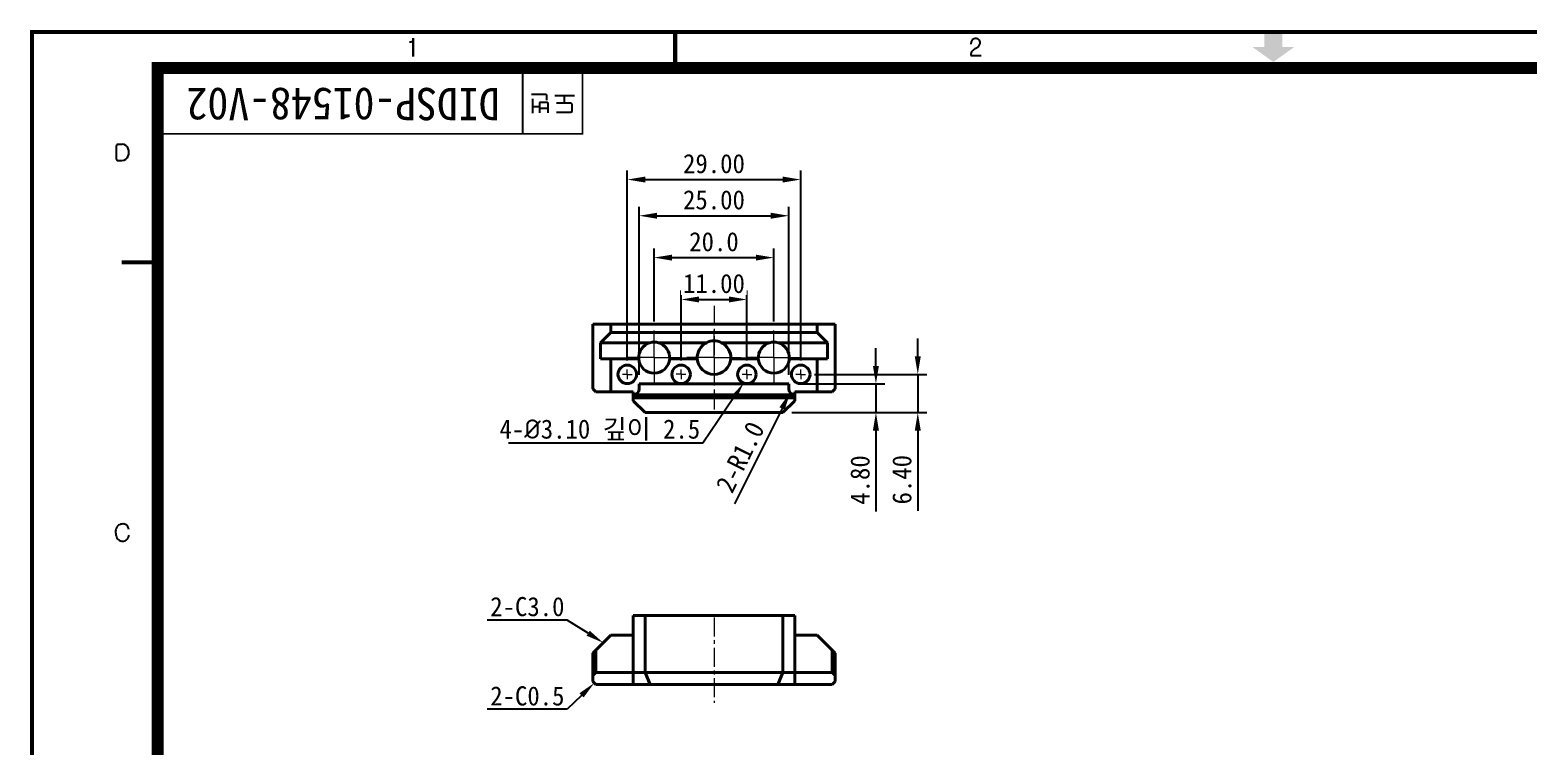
# Model space of a CAD drawing. Header units: millimetres. Extents: x 20 to 420, y 20 to 297.
# Drawn here: x 19.6 to 270.1, y 177.6 to 297.4 of the extents above; entities that cross this region are included whole.
import ezdxf
from ezdxf import colors
from ezdxf.entities.mleader import LeaderData, LeaderLine
from ezdxf.math import Vec2, Vec3

# ---------------------------------------------------------------- set-up
doc = ezdxf.new("R2010")
doc.units = ezdxf.units.MM
doc.linetypes.add('CENTERX2', pattern=[20.32, 12.7, -2.54, 2.54, -2.54])
doc.layers.get('0').update_dxf_attribs({"color": 6})
doc.layers.add('0 @ 1', color=6, linetype='Continuous')
for name, color, linetype, lineweight in [('CENTER', 1, 'CENTERX2', 9), ('DIM', 2, 'Continuous', 9), ('OUTLINE', 3, 'Continuous', 40)]:
    doc.layers.add(name, color=color, linetype=linetype, lineweight=lineweight)
doc.styles.get("Standard").update_dxf_attribs({"font": '', "height": 3.2})
doc.styles.get('Standard').set_extended_font_data('GulimChe')
doc.dimstyles.new('척도 1배 - (x.x)', dxfattribs={"dimtxt": 3.2, "dimasz": 3, "dimexe": 1.5, "dimexo": 1.5, "dimgap": 1, "dimtad": 1, "dimdec": 1, "dimzin": 0, "dimdsep": 46, "dimtxsty": 'Standard', "dimcen": 0, "dimclrd": 2, "dimclre": 2, "dimclrt": 2, "dimadec": 0, "dimazin": 0, "dimtfac": 0.75, "dimtdec": 1, "dimtmove": 0, "dimatfit": 0, "dimfxl": 1, "dimtfill": 1, "dimtolj": 1, "dimtzin": 0, "dimarcsym": 0})
doc.dimstyles.new('척도 1배 - (x.xx)', dxfattribs={"dimtxt": 3.2, "dimasz": 3, "dimexe": 1.5, "dimexo": 1.5, "dimgap": 1, "dimtad": 1, "dimzin": 0, "dimdsep": 46, "dimtxsty": 'Standard', "dimcen": 0, "dimclrd": 2, "dimclre": 2, "dimclrt": 2, "dimadec": 0, "dimazin": 0, "dimtfac": 0.75, "dimtmove": 0, "dimatfit": 0, "dimfxl": 1, "dimtfill": 1, "dimtolj": 1, "dimtzin": 0, "dimarcsym": 0})

# ---------------------------------------------------------------- blocks, each defined once
blk = doc.blocks.new('SW_CENTERMARKSYMBOL_4')
at = {"color": 0, "linetype": 'Continuous', "lineweight": 0}
for p, q in [((-2.5, 0), (-4.1, 0)), ((0, 0), (-2.5, 0)), ((0, 2.5), (0, 4.1)), ((0, 0), (0, 2.5)), ((0, 0), (0, -2.5)), ((0, 0), (2.5, 0)), ((2.5, 0), (4.1, 0)), ((0, -2.5), (0, -4.1))]:
    blk.add_line(p, q, dxfattribs=at)
blk = doc.blocks.new('SW_CENTERMARKSYMBOL_2')
at = {"color": 0, "linetype": 'Continuous', "lineweight": 0}
for p, q in [((0, 2.5), (0, 4.55)), ((-2.5, 0), (-4.55, 0)), ((0, 0), (-2.5, 0)), ((0, 0), (0, 2.5)), ((0, 0), (0, -2.5)), ((0, 0), (2.5, 0)), ((2.5, 0), (4.55, 0)), ((0, -2.5), (0, -4.55))]:
    blk.add_line(p, q, dxfattribs=at)
blk = doc.blocks.new('*D10')
at = {"layer": 'Defpoints', "color": 0, "ltscale": 0.5, "transparency": 16777216}
for p in [(128.49, 240.59), (139.49, 240.58)]:
    blk.add_point(p, dxfattribs=at)
at = {"layer": 'DIM', "color": 2, "lineweight": -2, "ltscale": 0.5, "transparency": 16777216}
for p, q in [((128.49, 242.09), (128.49, 253.79)), ((139.49, 242.08), (139.49, 253.79)), ((131.49, 252.29), (136.49, 252.29))]:
    blk.add_line(p, q, dxfattribs=at)
at = {"layer": 'DIM', "color": 2, "ltscale": 0.5, "transparency": 16777216}
for points in [[(131.49, 252.79), (131.49, 251.79), (128.49, 252.29)], [(136.49, 252.79), (136.49, 251.79), (139.49, 252.29)]]:
    blk.add_solid(points, dxfattribs=at)
at = {"layer": 'DIM', "color": 2, "ltscale": 0.5, "transparency": 16777216, "insert": (133.99, 254.94), "char_height": 3.2, "attachment_point": 5, "bg_fill": 3, "box_fill_scale": 1.1, "bg_fill_color": 256, "bg_fill_true_color": 13158600, "bg_fill_transparency": 0}
blk.add_mtext('\\A1;11.00', dxfattribs=at)
at = {"layer": 'Defpoints', "color": 0, "ltscale": 0.5, "transparency": 16777216}
blk.add_point((139.49, 252.29), dxfattribs=at)
blk = doc.blocks.new('A-3_규격도면_동인광학')
blk.add_hatch(color=256).paths.add_polyline_path([(209, 277), (206, 277), (206, 274.5), (204, 274.5), (207.5, 272), (211, 274.5), (209, 274.5)])
for p, q in [((63.73, 272.93), (63.73, 275.99)), ((63.73, 275.99), (63.73, 272.93)), ((63.07, 275.38), (63.32, 275.38)), ((156.9, 273.09), (158.65, 273.09)), ((156.98, 274.96), (156.98, 275.22)), ((157.84, 274.33), (157.74, 274.26)), ((158.18, 274.56), (157.84, 274.33)), ((158.26, 274.63), (158.18, 274.56)), ((82, 270), (82, 260)), ((85.87, 266.55), (83.48, 266.55)), ((83.73, 263.42), (83.73, 265.84)), ((86.06, 265.64), (86.06, 266.4)), ((90.69, 266.36), (87.36, 266.36)), ((89.03, 265.33), (89.03, 266.36)), ((84.63, 264.48), (83.73, 264.48)), ((84.81, 265.01), (84.81, 263.52)), ((86.28, 264.22), (84.81, 264.22)), ((86.07, 265.22), (84.99, 265.22)), ((86.28, 263.52), (86.28, 265.05)), ((90.02, 265.12), (87.64, 265.12)), ((87.68, 263.62), (90.05, 263.62)), ((90.27, 263.83), (90.27, 264.89)), ((14.11, 255.76), (14.11, 258)), ((14.35, 258.23), (15.04, 258.23)), ((16.18, 193.86), (16.14, 194.04))]:
    blk.add_line(p, q)
for points, const_width in [([(0, 0), (0, 277), (400, 277), (400, 0)], 0.7), ([(21, 6), (21, 271), (394, 271), (394, 6)], 2)]:
    blk.add_lwpolyline(points, close=True, dxfattribs=dict(const_width=const_width))
for points, const_width in [([(107.5, 277), (107.5, 270.33)], 0.7), ([(22, 260), (92, 260), (92, 270)], 0.3), ([(15, 238.5), (21.67, 238.5)], 0.7)]:
    blk.add_lwpolyline(points, dxfattribs=dict(const_width=const_width))
for centre, radius, start, end in [((63.32, 275.8), 0.418, 270, 351.8564), ((157.65, 275.22), 0.675, 135.3614, 180), ((157.57, 275.31), 0.56, 116.1126, 135.3614), ((157.74, 274.95), 0.951, 75.511, 116.1126), ((157.84, 275.33), 0.566, 52.7857, 75.511), ((157.74, 275.19), 0.74, 352.4081, 52.7857), ((158.42, 273.05), 1.52, 161.3803, 178.4124), ((157.65, 273.31), 0.705, 132.8749, 161.3803), ((159.75, 271.05), 3.8, 121.9901, 132.8749), ((157.61, 275.21), 0.862, 318.1085, 352.4081), ((85.9, 266.4), 0.157, 0, 104.5405), ((84.99, 265.04), 0.181, 90, 191.0214), ((86.1, 265.05), 0.179, 0, 97.6654), ((90.04, 264.89), 0.23, 0, 93.1332), ((90.05, 263.83), 0.217, 270, 359.9617), ((14.35, 258), 0.234, 89.9627, 180), ((15.04, 257.12), 1.11, 18.7245, 90), ((14.35, 255.75), 0.241, 177.6028, 269.7704), ((14.69, 339.44), 83.93, 269.7704, 270.2296), ((15.02, 256.63), 1.12, 270.2296, 341.2755), ((14.3, 256.87), 1.88, 341.2755, 18.7245), ((15.89, 193.35), 1.93, 153.4408, 179.3877), ((15.94, 193.35), 1.97, 179.3877, 207.825), ((15.03, 193.78), 0.968, 126.0964, 153.4408), ((14.92, 193.92), 0.786, 112.6651, 126.0964), ((15.21, 193.24), 1.52, 84.5855, 112.6651), ((15.27, 193.91), 0.857, 49.4232, 84.5855), ((15.2, 193.83), 0.962, 12.5369, 49.4232), ((14.87, 193.08), 1.36, 325.2032, 351.393), ((15.05, 192.88), 0.971, 207.825, 248.4845), ((15.15, 193.14), 1.26, 248.4845, 279.0922), ((15.2, 192.85), 0.954, 279.0922, 325.2032)]:
    blk.add_arc(centre, radius, start, end)
blk = doc.blocks.new('*D18')
at = {"layer": 'Defpoints', "color": 0, "ltscale": 0.5, "transparency": 16777216}
for p in [(143.99, 259.29), (123.99, 247.12), (143.99, 247.12)]:
    blk.add_point(p, dxfattribs=at)
at = {"layer": 'DIM', "color": 2, "lineweight": -2, "ltscale": 0.5, "transparency": 16777216}
for p, q in [((123.99, 248.62), (123.99, 260.79)), ((143.99, 248.62), (143.99, 260.79)), ((126.99, 259.29), (140.99, 259.29))]:
    blk.add_line(p, q, dxfattribs=at)
at = {"layer": 'DIM', "color": 2, "ltscale": 0.5, "transparency": 16777216}
for points in [[(126.99, 259.79), (126.99, 258.79), (123.99, 259.29)], [(140.99, 259.79), (140.99, 258.79), (143.99, 259.29)]]:
    blk.add_solid(points, dxfattribs=at)
at = {"layer": 'DIM', "color": 2, "ltscale": 0.5, "transparency": 16777216, "insert": (133.99, 261.93), "char_height": 3.2, "attachment_point": 5, "bg_fill": 3, "box_fill_scale": 1.1, "bg_fill_color": 256, "bg_fill_true_color": 13158600, "bg_fill_transparency": 0}
blk.add_mtext('\\A1;20.0', dxfattribs=at)
blk = doc.blocks.new('*D19')
at = {"layer": 'Defpoints', "color": 0, "ltscale": 0.5, "transparency": 16777216}
for p in [(146.71, 236.74), (147.16, 237.64)]:
    blk.add_point(p, dxfattribs=at)
at = {"layer": 'DIM', "color": 2, "lineweight": -2, "ltscale": 0.5, "transparency": 16777216}
blk.add_line((145.38, 234.06), (137.44, 218.15), dxfattribs=at)
at = {"layer": 'DIM', "color": 2, "ltscale": 0.5, "transparency": 16777216}
blk.add_solid([(144.93, 234.28), (145.82, 233.84), (146.71, 236.74)], dxfattribs=at)
at = {"layer": 'DIM', "color": 2, "ltscale": 0.5, "transparency": 16777216, "insert": (138.37, 225.94), "char_height": 3.2, "attachment_point": 5, "rotation": 63.4953, "bg_fill": 3, "box_fill_scale": 1.1, "bg_fill_color": 256, "bg_fill_true_color": 13158600, "bg_fill_transparency": 0}
blk.add_mtext('\\A1;2-R1.0', dxfattribs=at)
blk = doc.blocks.new('*D20')
at = {"layer": 'Defpoints', "color": 0, "ltscale": 0.5, "transparency": 16777216}
for p in [(146.49, 238.17), (145.49, 233.37), (161.06, 233.37)]:
    blk.add_point(p, dxfattribs=at)
at = {"layer": 'DIM', "color": 2, "lineweight": -2, "ltscale": 0.5, "transparency": 16777216}
for p, q in [((161.06, 241.17), (161.06, 244.17)), ((147.99, 238.17), (162.56, 238.17)), ((161.06, 238.17), (161.06, 233.37)), ((146.99, 233.37), (162.56, 233.37)), ((161.06, 230.37), (161.06, 216.85))]:
    blk.add_line(p, q, dxfattribs=at)
at = {"layer": 'DIM', "color": 2, "ltscale": 0.5, "transparency": 16777216}
for points in [[(160.56, 241.17), (161.56, 241.17), (161.06, 238.17)], [(160.56, 230.37), (161.56, 230.37), (161.06, 233.37)]]:
    blk.add_solid(points, dxfattribs=at)
at = {"layer": 'DIM', "color": 2, "ltscale": 0.5, "transparency": 16777216, "insert": (158.42, 222.11), "char_height": 3.2, "attachment_point": 5, "rotation": 90, "bg_fill": 3, "box_fill_scale": 1.1, "bg_fill_color": 256, "bg_fill_true_color": 13158600, "bg_fill_transparency": 0}
blk.add_mtext('\\A1;4.80', dxfattribs=at)
blk = doc.blocks.new('*D21')
at = {"layer": 'Defpoints', "color": 0, "ltscale": 0.5, "transparency": 16777216}
for p in [(149.31, 239.77), (145.49, 233.37), (168.06, 233.37)]:
    blk.add_point(p, dxfattribs=at)
at = {"layer": 'DIM', "color": 2, "lineweight": -2, "ltscale": 0.5, "transparency": 16777216}
for p, q in [((168.06, 242.77), (168.06, 245.77)), ((150.81, 239.77), (169.56, 239.77)), ((168.06, 239.77), (168.06, 233.37)), ((146.99, 233.37), (169.56, 233.37)), ((168.06, 230.37), (168.06, 216.95))]:
    blk.add_line(p, q, dxfattribs=at)
at = {"layer": 'DIM', "color": 2, "ltscale": 0.5, "transparency": 16777216}
for points in [[(167.56, 242.77), (168.56, 242.77), (168.06, 239.77)], [(167.56, 230.37), (168.56, 230.37), (168.06, 233.37)]]:
    blk.add_solid(points, dxfattribs=at)
at = {"layer": 'DIM', "color": 2, "ltscale": 0.5, "transparency": 16777216, "insert": (165.42, 222.16), "char_height": 3.2, "attachment_point": 5, "rotation": 90, "bg_fill": 3, "box_fill_scale": 1.1, "bg_fill_color": 256, "bg_fill_true_color": 13158600, "bg_fill_transparency": 0}
blk.add_mtext('\\A1;6.40', dxfattribs=at)
blk = doc.blocks.new('*D148')
at = {"layer": 'Defpoints', "color": 0, "ltscale": 0.5, "transparency": 16777216}
for p in [(146.49, 266.29), (121.49, 238.17), (146.49, 238.17)]:
    blk.add_point(p, dxfattribs=at)
at = {"layer": 'DIM', "color": 2, "lineweight": -2, "ltscale": 0.5, "transparency": 16777216}
for p, q in [((121.49, 239.67), (121.49, 267.79)), ((124.49, 266.29), (143.49, 266.29)), ((146.49, 239.67), (146.49, 267.79))]:
    blk.add_line(p, q, dxfattribs=at)
at = {"layer": 'DIM', "color": 2, "ltscale": 0.5, "transparency": 16777216}
for points in [[(124.49, 266.79), (124.49, 265.79), (121.49, 266.29)], [(143.49, 266.79), (143.49, 265.79), (146.49, 266.29)]]:
    blk.add_solid(points, dxfattribs=at)
at = {"layer": 'DIM', "color": 2, "ltscale": 0.5, "transparency": 16777216, "insert": (133.99, 268.93), "char_height": 3.2, "attachment_point": 5, "bg_fill": 3, "box_fill_scale": 1.1, "bg_fill_color": 256, "bg_fill_true_color": 13158600, "bg_fill_transparency": 0}
blk.add_mtext('\\A1;25.00', dxfattribs=at)
blk = doc.blocks.new('*D149')
at = {"layer": 'Defpoints', "color": 0, "ltscale": 0.5, "transparency": 16777216}
for p in [(148.49, 272.34), (119.49, 240.58), (148.49, 240.58)]:
    blk.add_point(p, dxfattribs=at)
at = {"layer": 'DIM', "color": 2, "lineweight": -2, "ltscale": 0.5, "transparency": 16777216}
for p, q in [((119.49, 242.08), (119.49, 273.84)), ((148.49, 242.08), (148.49, 273.84)), ((122.49, 272.34), (145.49, 272.34))]:
    blk.add_line(p, q, dxfattribs=at)
at = {"layer": 'DIM', "color": 2, "ltscale": 0.5, "transparency": 16777216}
for points in [[(122.49, 272.84), (122.49, 271.84), (119.49, 272.34)], [(145.49, 272.84), (145.49, 271.84), (148.49, 272.34)]]:
    blk.add_solid(points, dxfattribs=at)
at = {"layer": 'DIM', "color": 2, "ltscale": 0.5, "transparency": 16777216, "insert": (133.99, 274.98), "char_height": 3.2, "attachment_point": 5, "bg_fill": 3, "box_fill_scale": 1.1, "bg_fill_color": 256, "bg_fill_true_color": 13158600, "bg_fill_transparency": 0}
blk.add_mtext('\\A1;29.00', dxfattribs=at)

msp = doc.modelspace()

# ---------------------------------------------------------------- linework, layer by layer
at = {"layer": 'CENTER', "ltscale": 0.25}
msp.add_line((133.995, 199.143), (133.995, 184.848), dxfattribs=at)
at = {"layer": 'OUTLINE'}
for p, q in [((113.745, 237.369), (113.745, 248.169)), ((113.745, 248.169), (116.745, 248.169)), ((116.745, 248.169), (116.745, 246.769)), ((154.245, 248.169), (151.245, 248.169)), ((116.745, 246.769), (115.045, 245.069)), ((115.045, 245.069), (115.045, 242.369)), ((115.045, 245.069), (123.28, 245.069)), ((115.045, 242.369), (116.745, 242.369)), ((116.745, 242.369), (116.745, 236.869)), ((116.745, 242.369), (121.402, 242.369)), ((121.495, 237.369), (121.495, 238.169)), ((114.245, 236.869), (113.745, 237.369)), ((116.745, 236.869), (114.245, 236.869)), ((116.745, 236.869), (120.495, 236.869)), ((120.495, 236.369), (120.495, 236.869)), ((120.495, 235.869), (120.495, 236.369)), ((120.495, 235.869), (120.495, 235.369)), ((120.495, 235.369), (122.495, 233.369)), ((120.495, 199.453), (120.495, 189.943)), ((120.495, 199.453), (122.495, 199.453)), ((122.495, 199.453), (122.495, 189.943)), ((145.495, 199.453), (122.495, 199.453)), ((145.495, 199.453), (145.495, 189.943)), ((145.495, 199.453), (147.495, 199.453)), ((147.495, 199.453), (147.495, 189.943)), ((116.745, 196.143), (114.245, 193.643)), ((116.745, 196.143), (120.495, 196.143)), ((147.495, 196.143), (151.245, 196.143)), ((153.745, 193.643), (151.245, 196.143)), ((114.245, 193.643), (113.745, 193.143)), ((113.745, 189.443), (113.745, 193.143)), ((114.245, 193.643), (114.245, 189.943)), ((153.745, 189.943), (153.745, 193.643)), ((154.245, 193.143), (153.745, 193.643)), ((154.245, 193.143), (154.245, 189.443)), ((114.245, 189.943), (113.745, 189.443)), ((113.745, 188.443), (113.745, 189.443)), ((113.745, 188.443), (114.245, 187.943)), ((114.245, 189.943), (120.495, 189.943)), ((120.495, 187.943), (114.245, 187.943)), ((120.495, 189.943), (122.495, 189.943)), ((120.495, 187.943), (120.495, 189.943)), ((123.323, 187.943), (120.495, 187.943)), ((122.495, 189.943), (145.495, 189.943)), ((123.323, 187.943), (122.495, 189.943)), ((144.666, 187.943), (123.323, 187.943)), ((144.666, 187.943), (145.495, 189.943)), ((147.495, 187.943), (144.666, 187.943)), ((145.495, 189.943), (147.495, 189.943)), ((147.495, 189.943), (147.495, 187.943)), ((147.495, 189.943), (153.745, 189.943)), ((153.745, 187.943), (147.495, 187.943)), ((154.245, 189.443), (153.745, 189.943)), ((153.745, 187.943), (154.245, 188.443)), ((154.245, 189.443), (154.245, 188.443))]:
    msp.add_line(p, q, dxfattribs=at)
msp.add_circle((119.495, 239.769), 1.55, dxfattribs=at)
for centre, radius, start, end in [((123.995, 242.569), 2.6, 105.94237, 184.41173), ((123.995, 242.569), 2.6, 74.05763, 105.94237), ((123.995, 242.569), 2.6, 355.58827, 74.05763), ((143.995, 242.569), 2.6, 105.94237, 184.41173), ((123.995, 242.569), 2.6, 184.41173, 355.58827), ((120.495, 237.369), 1, 270, 0)]:
    msp.add_arc(centre, radius, start, end, dxfattribs=at)

# ---------------------------------------------------------------- block references
at = {"layer": 'CENTER', "ltscale": 0.25}
for p in [(123.995, 242.569), (133.995, 242.569), (143.995, 242.569)]:
    msp.add_blockref('SW_CENTERMARKSYMBOL_2', p, dxfattribs=at)
at = {"layer": 'CENTER', "ltscale": 0.25, "xscale": 0.1977002000499115, "yscale": 0.1977002000499115, "zscale": 0.1977002000499115}
for p in [(119.495, 239.769), (128.495, 239.778), (139.495, 239.769)]:
    msp.add_blockref('SW_CENTERMARKSYMBOL_4', p, dxfattribs=at)

# ---------------------------------------------------------------- texts
at = {"layer": 'DIM', "insert": (72, 285), "char_height": 5.4, "width": 60, "attachment_point": 5, "rotation": 180}
msp.add_mtext('DIDSP-01548-V02', dxfattribs=at)

# ---------------------------------------------------------------- leaders
at = {"layer": 'DIM', "ltscale": 0.5}
ml = msp.add_multileader_mtext('Standard', dxfattribs=at)
ml.set_content('\\A1;{\\C2;4-\\fISOCPEUR|b0|i0|c0|p34;%%C\\fGulimChe|b0|i0|c129|p49;3.10 깊이 2.5}', color=256)
ml.set_leader_properties()
ml.build(insert=Vec2(0, 0))
ml.multileader.update_dxf_attribs({"text_left_attachment_type": 5, "text_right_attachment_type": 5, "dogleg_length": 0.36, "arrow_head_size": 3})
ctx = ml.context
ctx.base_point, ctx.char_height, ctx.arrow_head_size, ctx.landing_gap_size, ctx.plane_origin = Vec3(96.223, 228.25), 3.2, 3, 0.09, Vec3(201.901, 229.203)
ctx.left_attachment, ctx.right_attachment, ctx.text_align_type = 5, 5, 2
notes = []
notes.append((ctx, [(1, (1, 1, 0), (132.132, 228.25), (-1, 0), 0.36, [(0, [(138.949, 238.318)], 0, [])])]))
ctx.mtext.insert, ctx.mtext.alignment, ctx.mtext.flow_direction = Vec3(131.682, 232.231), 3, 5
ml = msp.add_multileader_mtext('Standard', dxfattribs=at)
ml.set_content('\\A1;{\\C2;2-C3.0}', color=256)
ml.set_leader_properties()
ml.build(insert=Vec2(0, 0))
ml.multileader.update_dxf_attribs({"text_left_attachment_type": 5, "text_right_attachment_type": 5, "dogleg_length": 0.36, "arrow_head_size": 3})
ctx = ml.context
ctx.base_point, ctx.char_height, ctx.arrow_head_size, ctx.landing_gap_size, ctx.plane_origin = Vec3(96.129, 198.704), 3.2, 3, 0.09, Vec3(148.351, 203.188)
ctx.left_attachment, ctx.right_attachment, ctx.text_align_type = 5, 5, 2
notes.append((ctx, [(1, (1, 1, 0), (109.448, 198.704), (-1, 0), 0.36, [(0, [(115.495, 194.893)], 0, [])])]))
ctx.mtext.insert, ctx.mtext.alignment, ctx.mtext.flow_direction = Vec3(108.998, 202.544), 3, 5
ml = msp.add_multileader_mtext('Standard', dxfattribs=at)
ml.set_content('\\A1;{\\C2;2-C0.5}', color=256)
ml.set_leader_properties()
ml.build(insert=Vec2(0, 0))
ml.multileader.update_dxf_attribs({"text_left_attachment_type": 5, "text_right_attachment_type": 5, "dogleg_length": 0.36, "arrow_head_size": 3})
ctx = ml.context
ctx.base_point, ctx.char_height, ctx.arrow_head_size, ctx.landing_gap_size, ctx.plane_origin = Vec3(96.121, 183.777), 3.2, 3, 0.09, Vec3(148.351, 188.261)
ctx.left_attachment, ctx.right_attachment, ctx.text_align_type = 5, 5, 2
notes.append((ctx, [(1, (1, 1, 0), (109.448, 183.777), (-1, 0), 0.36, [(0, [(113.995, 188.193)], 0, [])])]))
ctx.mtext.insert, ctx.mtext.alignment, ctx.mtext.flow_direction = Vec3(108.998, 187.617), 3, 5
for ctx, leaders in notes:
    for number, flags, end, landing, length, lines in leaders:
        leader = LeaderData()
        leader.index, (leader.has_last_leader_line, leader.has_dogleg_vector, leader.attachment_direction) = number, flags
        leader.last_leader_point, leader.dogleg_vector, leader.dogleg_length = Vec3(end), Vec3(landing), length
        for number, points, colour, breaks in lines:
            line = LeaderLine()
            line.index, line.vertices, line.color, line.breaks = number, Vec3.list(points), colors.encode_raw_color(colour), breaks
            leader.lines.append(line)
        ctx.leaders.append(leader)

# ---------------------------------------------------------------- next in the draw order: dimensions: what is measured, and where the dimension line sits
dim = msp.add_linear_dim(base=(139.495, 252.295), p1=(128.495, 240.589), p2=(139.495, 240.58), dimstyle='척도 1배 - (x.xx)', dxfattribs=at)
dim.commit()
dim.dimension.update_dxf_attribs({"geometry": '*D10', "text_midpoint": (133.995, 252.295), "dimtype": 160})

# ---------------------------------------------------------------- next in the draw order: linework, layer by layer
at = {"layer": 'CENTER', "ltscale": 0.25}
msp.add_line((133.995, 251.219), (133.995, 233.919), dxfattribs=at)
at = {"layer": 'OUTLINE'}
for p, q in [((124.709, 245.069), (132.734, 245.069)), ((135.256, 245.069), (143.28, 245.069)), ((126.587, 242.369), (131.202, 242.369)), ((136.787, 242.369), (141.402, 242.369))]:
    msp.add_line(p, q, dxfattribs=at)
msp.add_circle((128.495, 239.769), 1.55, dxfattribs=at)
for start, end in [(116.7655, 184.09604), (63.2345, 116.7655), (355.90396, 63.2345), (184.09604, 355.90396)]:
    msp.add_arc((133.995, 242.569), 2.8, start, end, dxfattribs=at)

# ---------------------------------------------------------------- next in the draw order: block references
at = {"layer": '0 @ 1'}
msp.add_blockref('A-3_규격도면_동인광학', (20, 20), dxfattribs=at)

# ---------------------------------------------------------------- next in the draw order: dimensions: what is measured, and where the dimension line sits
at = {"layer": 'DIM', "ltscale": 0.5}
dim = msp.add_linear_dim(base=(143.995, 259.295), p1=(123.995, 247.119), p2=(143.995, 247.119), dimstyle='척도 1배 - (x.x)', dxfattribs=at)
dim.commit()
dim.dimension.update_dxf_attribs({"geometry": '*D18', "text_midpoint": (133.995, 261.933)})
dim = msp.add_radius_dim(center=(147.161, 237.638), mpoint=(146.715, 236.743), text='2-<>', dimstyle='척도 1배 - (x.x)', override={"dimtofl": 0}, dxfattribs=at)
dim.commit()
dim.dimension.update_dxf_attribs({"geometry": '*D19', "text_midpoint": (138.373, 225.941)})

# ---------------------------------------------------------------- next in the draw order: linework, layer by layer
at = {"layer": 'OUTLINE'}
msp.add_line((116.745, 248.169), (151.245, 248.169), dxfattribs=at)
msp.add_circle((139.495, 239.769), 1.55, dxfattribs=at)

# ---------------------------------------------------------------- next in the draw order: dimensions: what is measured, and where the dimension line sits
at = {"layer": 'DIM', "ltscale": 0.5}
dim = msp.add_linear_dim(base=(161.06, 233.369), p1=(146.495, 238.169), p2=(145.495, 233.369), angle=90, dimstyle='척도 1배 - (x.xx)', dxfattribs=at)
dim.commit()
dim.dimension.update_dxf_attribs({"geometry": '*D20', "text_midpoint": (158.419, 222.112)})

# ---------------------------------------------------------------- next in the draw order: dimensions: what is measured, and where the dimension line sits
dim = msp.add_linear_dim(base=(168.06, 233.369), p1=(149.305, 239.769), p2=(145.495, 233.369), angle=90, dimstyle='척도 1배 - (x.xx)', dxfattribs=at)
dim.commit()
dim.dimension.update_dxf_attribs({"geometry": '*D21', "text_midpoint": (165.419, 222.158)})

# ---------------------------------------------------------------- next in the draw order: linework, layer by layer
at = {"layer": 'OUTLINE'}
for p, q in [((151.245, 248.169), (151.245, 246.769)), ((154.245, 248.169), (154.245, 237.369)), ((151.245, 246.769), (116.745, 246.769)), ((152.945, 245.069), (151.245, 246.769)), ((144.709, 245.069), (152.945, 245.069)), ((152.945, 245.069), (152.945, 242.369)), ((146.587, 242.369), (151.245, 242.369)), ((151.245, 236.869), (151.245, 242.369)), ((151.245, 242.369), (152.945, 242.369)), ((146.495, 238.169), (121.495, 238.169)), ((146.495, 238.169), (146.495, 237.369)), ((120.495, 236.369), (147.495, 236.369)), ((147.495, 235.869), (120.495, 235.869)), ((147.495, 236.869), (151.245, 236.869)), ((147.495, 236.369), (147.495, 236.869)), ((147.495, 236.369), (147.495, 235.869)), ((147.495, 235.869), (147.495, 235.369)), ((153.745, 236.869), (151.245, 236.869)), ((154.245, 237.369), (153.745, 236.869)), ((145.495, 233.369), (122.495, 233.369)), ((145.495, 233.369), (147.495, 235.369))]:
    msp.add_line(p, q, dxfattribs=at)
msp.add_circle((148.495, 239.769), 1.55, dxfattribs=at)
for centre, radius, start, end in [((143.995, 242.569), 2.6, 74.05763, 105.94237), ((143.995, 242.569), 2.6, 355.58827, 74.05763), ((143.995, 242.569), 2.6, 184.41173, 355.58827), ((147.495, 237.369), 1, 180, 270)]:
    msp.add_arc(centre, radius, start, end, dxfattribs=at)

# ---------------------------------------------------------------- next in the draw order: block references
at = {"layer": 'CENTER', "ltscale": 0.25, "xscale": 0.1977002000499115, "yscale": 0.1977002000499115, "zscale": 0.1977002000499115}
msp.add_blockref('SW_CENTERMARKSYMBOL_4', (148.495, 239.769), dxfattribs=at)

# ---------------------------------------------------------------- next in the draw order: dimensions: what is measured, and where the dimension line sits
at = {"layer": 'DIM', "ltscale": 0.5}
dim = msp.add_linear_dim(base=(146.495, 266.295), p1=(121.495, 238.169), p2=(146.495, 238.169), dimstyle='척도 1배 - (x.xx)', dxfattribs=at)
dim.commit()
dim.dimension.update_dxf_attribs({"geometry": '*D148', "text_midpoint": (133.995, 268.933)})

# ---------------------------------------------------------------- next in the draw order: dimensions: what is measured, and where the dimension line sits
dim = msp.add_linear_dim(base=(148.495, 272.339), p1=(119.495, 240.58), p2=(148.495, 240.58), dimstyle='척도 1배 - (x.xx)', dxfattribs=at)
dim.commit()
dim.dimension.update_dxf_attribs({"geometry": '*D149', "text_midpoint": (133.995, 274.977)})

doc.saveas('drawing.dxf')
